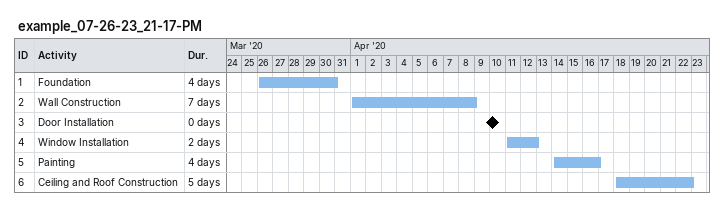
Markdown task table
example_07-26-23_21-17-PM

| ID | Task | Duration | Start | Finish |
|---|---|---|---|---|
| 1 | Foundation | 4d | 2020-03-26 | 2020-03-31 |
| 2 | Wall Construction | 7d | 2020-04-01 | 2020-04-09 |
| 3 | Door Installation | 0d | 2020-04-10 | 2020-04-10 |
| 4 | Window Installation | 2d | 2020-04-11 | 2020-04-13 |
| 5 | Painting | 4d | 2020-04-14 | 2020-04-17 |
| 6 | Ceiling and Roof Construction | 5d | 2020-04-18 | 2020-04-23 |
